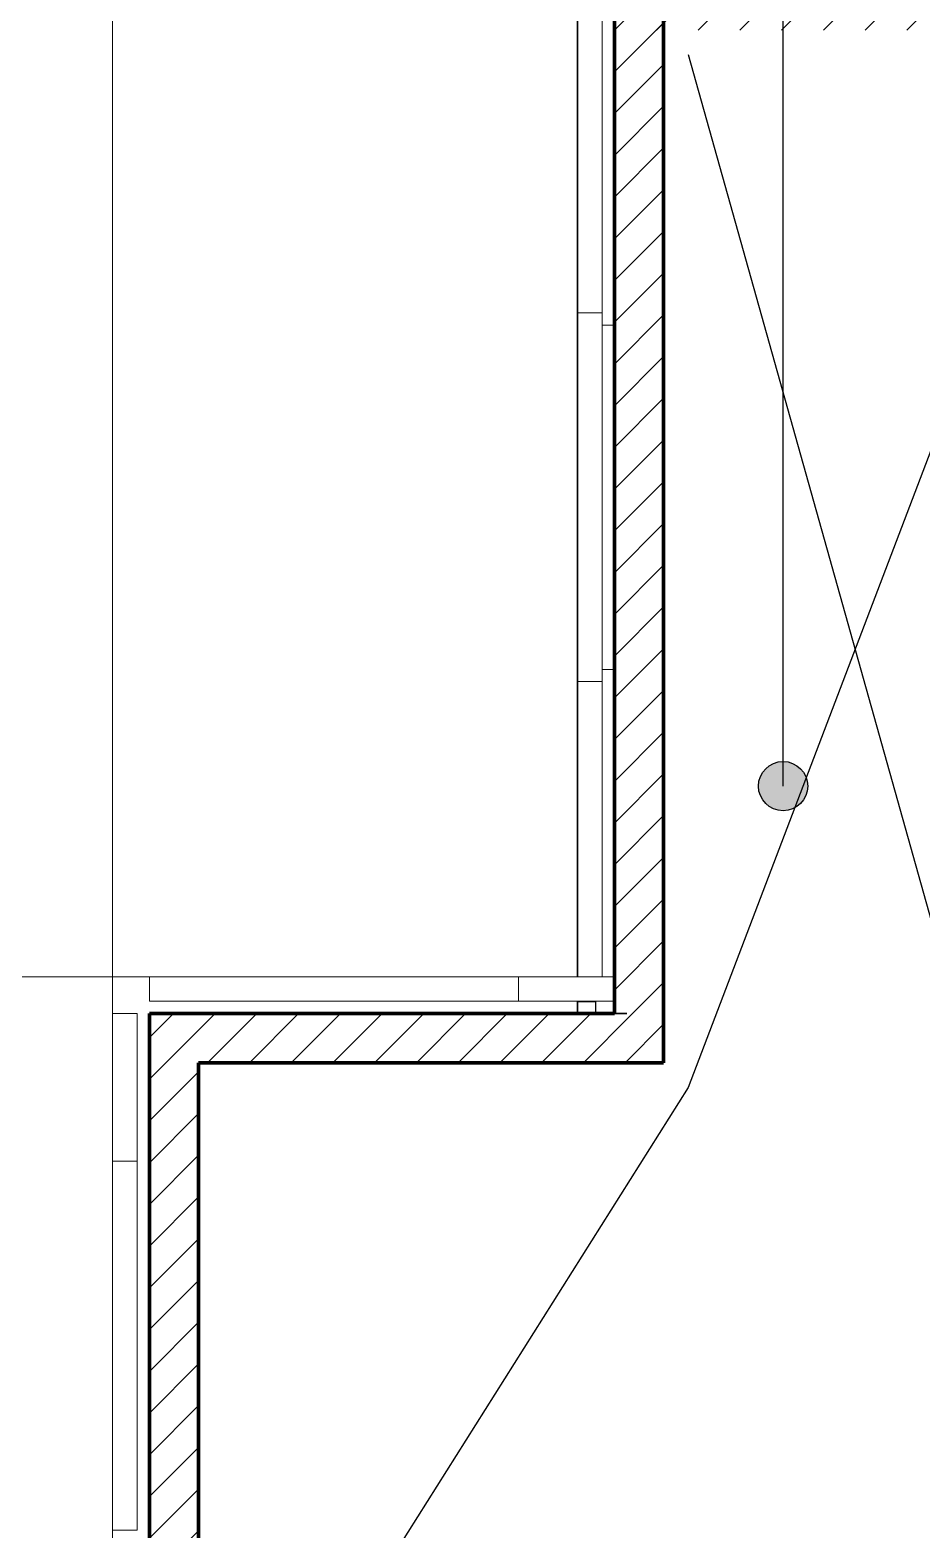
# Model space of a CAD drawing. Header units: millimetres. Extents: x -712454 to -640739, y -26917 to 7174.
# Drawn here: x -696832 to -693205, y -15623 to -9523 of the extents above; entities that cross this region are included whole.
import ezdxf

# ---------------------------------------------------------------- set-up
doc = ezdxf.new("R2010")
doc.units = ezdxf.units.MM
doc.linetypes.add('DPA_Hidden 50', pattern=[3, 2, -1])
for name, color, linetype, lineweight in [('_ _ A-DETL-OPENING', 1, 'Continuous', 25), ('A-DETL', 1, 'Continuous', 70), ('A-GENM', 1, 'Continuous', 9), ('A-GLAZ-CURT', 2, 'Continuous', 9), ('A-GLAZ-CWMG', 2, 'Continuous', 35), ('A-ROOM-IDEN', 3, 'Continuous', 25), ('A-WALL', 5, 'Continuous', 35), ('A-WALL-PATT', 1, 'Continuous', 35)]:
    doc.layers.add(name, color=color, linetype=linetype, lineweight=lineweight)
pattern_1 = [(45, (0, 0), (-84.852814, 84.852814), [])]

# ---------------------------------------------------------------- blocks, each defined once
blk = doc.blocks.new('System Panel - Facade_Solid Panel 100mm-18424330-4213-01 ENLARGED ENTRANCE 3 GROUND LEVEL - REFLECTED CEILING PLAN')
at = {"layer": 'A-GLAZ-CURT'}
for p, q in [((-600, 50), (-600, 150)), ((-600, 150), (600, 150)), ((600, 150), (600, 50)), ((600, 50), (-600, 50))]:
    blk.add_line(p, q, dxfattribs=at)
blk = doc.blocks.new('System Panel - Facade_Solid Panel 100mm-6828144-4213-01 ENLARGED ENTRANCE 3 GROUND LEVEL - REFLECTED CEILING PLAN')
at = {"layer": 'A-GLAZ-CURT'}
for p, q in [((-750, 50), (-750, 150)), ((-750, 150), (750, 150)), ((750, 150), (750, 50)), ((750, 50), (-750, 50))]:
    blk.add_line(p, q, dxfattribs=at)
blk = doc.blocks.new('DPA_CP_Entrance Louver Grill Vertical Z - Louver Grill Vertical Z-18399546-4213-01 ENLARGED ENTRANCE 3 GROUND LEVEL - REFLECTED CEILING PLAN')
at = {"layer": 'A-GLAZ-CURT'}
for p, q in [((-700, 0), (-700, -50)), ((-700, -50), (-700, 0)), ((-700, -50), (-650, -50)), ((-650, -50), (-700, -50)), ((-700, -50), (-700, -100)), ((-700, -100), (-700, -50)), ((700, -50), (-700, -50)), ((-700, -50), (700, -50)), ((-700, -50), (-700, -100)), ((-700, -100), (-700, -50)), ((700, -50), (-700, -50)), ((-700, -50), (700, -50)), ((650, -50), (700, -50)), ((700, -50), (650, -50)), ((700, -50), (700, -100)), ((700, -100), (700, -50)), ((700, -50), (700, -100)), ((700, -100), (700, -50)), ((650, -125), (650, -200)), ((650, -200), (650, -125)), ((-652, -200), (-650, -200)), ((-650, -200), (-652, -200)), ((650, -200), (652, -200)), ((652, -200), (650, -200))]:
    blk.add_line(p, q, dxfattribs=at)
blk = doc.blocks.new('DPA_CP_Entrance Louver Grill Vertical Z - Louver Grill Vertical Z-V88-4213-01 ENLARGED ENTRANCE 3 GROUND LEVEL - REFLECTED CEILING PLAN')
at = {"layer": 'A-GLAZ-CURT'}
for p, q in [((-700, -50), (-650, -50)), ((-650, -50), (-700, -50)), ((-700, -50), (-700, -100)), ((-700, -100), (-700, -50)), ((700, -50), (-700, -50)), ((-700, -50), (700, -50)), ((-700, -50), (-700, -100)), ((-700, -100), (-700, -50)), ((700, -50), (-700, -50)), ((-700, -50), (700, -50)), ((650, -50), (700, -50)), ((700, -50), (650, -50)), ((700, -50), (700, -100)), ((700, -100), (700, -50)), ((700, -50), (700, -100)), ((700, -100), (700, -50)), ((-652, -200), (-650, -200)), ((-650, -200), (-652, -200)), ((650, -200), (652, -200)), ((652, -200), (650, -200))]:
    blk.add_line(p, q, dxfattribs=at)
blk = doc.blocks.new('GM_Louver Grill Vertical Z - Z Profile-17623928-4213-01 ENLARGED ENTRANCE 3 GROUND LEVEL - REFLECTED CEILING PLAN')
at = {"layer": 'A-GENM'}
for p, q in [((40, -75), (50, -75)), ((50, -75), (40, -75))]:
    blk.add_line(p, q, dxfattribs=at)
blk = doc.blocks.new('DPA_CP_Entrance Louver Grill Vertical Z - Louver Grill Vertical Z-18399611-4213-01 ENLARGED ENTRANCE 3 GROUND LEVEL - REFLECTED CEILING PLAN')
at = {"layer": 'A-GLAZ-CURT'}
for p, q in [((-700, 0), (-700, -50)), ((-700, -50), (-700, 0)), ((-700, -50), (-700, -100)), ((-700, -100), (-700, -50)), ((-700, -50), (-700, -100)), ((-700, -100), (-700, -50)), ((700, -50), (700, -100)), ((700, -100), (700, -50)), ((700, -50), (700, -100)), ((700, -100), (700, -50)), ((-652, -200), (-650, -200)), ((-650, -200), (-652, -200)), ((650, -200), (652, -200)), ((652, -200), (650, -200))]:
    blk.add_line(p, q, dxfattribs=at)
blk = doc.blocks.new('DPA_CP_Entrance Louver Grill Vertical Z - Louver Grill Vertical Z-V89-4213-01 ENLARGED ENTRANCE 3 GROUND LEVEL - REFLECTED CEILING PLAN')
at = {"layer": 'A-GLAZ-CURT'}
for p, q in [((-700, -50), (-700, -100)), ((-700, -100), (-700, -50)), ((-700, -50), (-700, -100)), ((-700, -100), (-700, -50)), ((700, -50), (700, -100)), ((700, -100), (700, -50)), ((700, -50), (700, -100)), ((700, -100), (700, -50)), ((-652, -200), (-650, -200)), ((-650, -200), (-652, -200)), ((650, -200), (652, -200)), ((652, -200), (650, -200))]:
    blk.add_line(p, q, dxfattribs=at)
blk = doc.blocks.new('GM_Louver Grill Vertical Z - Z Profile-18333959-4213-01 ENLARGED ENTRANCE 3 GROUND LEVEL - REFLECTED CEILING PLAN')
at = {"layer": 'A-GENM'}
for p, q in [((40, -75), (50, -75)), ((50, -75), (40, -75))]:
    blk.add_line(p, q, dxfattribs=at)
blk = doc.blocks.new('Rectangular Mullion - 50x200-17623923-4213-01 ENLARGED ENTRANCE 3 GROUND LEVEL - REFLECTED CEILING PLAN')
at = {"layer": 'A-GLAZ-CWMG'}
for p, q in [((-694605.7, -12123), (-694605.7, -10723)), ((-694605.7, -10723), (-694605.7, -12123))]:
    blk.add_line(p, q, dxfattribs=at)
blk = doc.blocks.new('Rectangular Mullion - 50x200-17623924-4213-01 ENLARGED ENTRANCE 3 GROUND LEVEL - REFLECTED CEILING PLAN')
at = {"layer": 'A-GLAZ-CWMG'}
for p, q in [((-694605.7, -10723), (-694605.7, -9323)), ((-694605.7, -9323), (-694605.7, -10723)), ((-694505.7, -9323), (-694405.7, -9323)), ((-694405.7, -9323), (-694505.7, -9323))]:
    blk.add_line(p, q, dxfattribs=at)
blk = doc.blocks.new('DPA_CP_Entrance Louver Grill Vertical Z - Louver Grill Vertical Z-V90-4213-01 ENLARGED ENTRANCE 3 GROUND LEVEL - REFLECTED CEILING PLAN')
at = {"layer": 'A-GLAZ-CURT'}
for p, q in [((700, -50), (700, 0)), ((700, 0), (700, -50)), ((-700, -50), (-650, -50)), ((-650, -50), (-700, -50)), ((-700, -50), (-700, -100)), ((-700, -100), (-700, -50)), ((700, -50), (-700, -50)), ((-700, -50), (700, -50)), ((-700, -50), (-700, -100)), ((-700, -100), (-700, -50)), ((700, -50), (-700, -50)), ((-700, -50), (700, -50)), ((650, -50), (700, -50)), ((700, -50), (650, -50)), ((700, -50), (700, -125)), ((700, -125), (700, -50)), ((700, -50), (700, -125)), ((700, -125), (700, -50)), ((-650, -200), (-650, -125)), ((-650, -125), (-650, -200)), ((650, -125), (650, -200)), ((700, -125), (650, -125)), ((650, -125), (700, -125)), ((650, -200), (650, -125)), ((650, -125), (700, -125)), ((650, -125), (700, -125)), ((650, -125), (700, -125)), ((650, -125), (700, -125)), ((652, -200), (652, -127)), ((652, -127), (700, -127)), ((700, -127), (652, -127)), ((652, -127), (652, -200)), ((700, -127), (700, -125)), ((700, -125), (700, -127)), ((-652, -200), (-650, -200)), ((-650, -200), (-652, -200)), ((650, -200), (652, -200)), ((652, -200), (650, -200))]:
    blk.add_line(p, q, dxfattribs=at)
blk = doc.blocks.new('DPA_CP_Entrance Louver Grill Vertical Z - Louver Grill Vertical Z-V91-4213-01 ENLARGED ENTRANCE 3 GROUND LEVEL - REFLECTED CEILING PLAN')
at = {"layer": 'A-GLAZ-CURT'}
for p, q in [((700, -50), (700, 0)), ((700, 0), (700, -50)), ((-700, -50), (-700, -100)), ((-700, -100), (-700, -50)), ((-700, -50), (-700, -100)), ((-700, -100), (-700, -50)), ((700, -50), (700, -125)), ((700, -125), (700, -50)), ((700, -50), (700, -125)), ((700, -125), (700, -50)), ((700, -127), (700, -125)), ((700, -125), (700, -127)), ((-652, -200), (-650, -200)), ((-650, -200), (-652, -200)), ((650, -200), (652, -200)), ((652, -200), (650, -200))]:
    blk.add_line(p, q, dxfattribs=at)
blk = doc.blocks.new('Rectangular Mullion - 50x200-17623926-4213-01 ENLARGED ENTRANCE 3 GROUND LEVEL - REFLECTED CEILING PLAN')
at = {"layer": 'A-GLAZ-CWMG'}
for p, q in [((-694605.7, -13373), (-694605.7, -12123)), ((-694605.7, -12123), (-694605.7, -13373)), ((-694605.7, -13523), (-694605.7, -13473)), ((-694605.7, -13473), (-694605.7, -13523)), ((-694605.7, -13523), (-694405.7, -13523)), ((-694405.7, -13523), (-694605.7, -13523))]:
    blk.add_line(p, q, dxfattribs=at)
blk = doc.blocks.new('System Panel - Facade_Solid Panel 100mm-17624124-4213-01 ENLARGED ENTRANCE 3 GROUND LEVEL - REFLECTED CEILING PLAN')
at = {"layer": 'A-GLAZ-CURT'}
for p, q in [((-300, 50), (-300, 150)), ((-300, 150), (300, 150)), ((300, 150), (300, 50)), ((300, 50), (-300, 50))]:
    blk.add_line(p, q, dxfattribs=at)
blk = doc.blocks.new('System Panel - Facade_Solid Panel 100mm-V92-4213-01 ENLARGED ENTRANCE 3 GROUND LEVEL - REFLECTED CEILING PLAN')
at = {"layer": 'A-GLAZ-CURT'}
for p, q in [((-750, 150), (750, 150)), ((750, 150), (-750, 150)), ((-750, 50), (-750, 150)), ((-750, 150), (-750, 50)), ((750, 150), (750, 50)), ((750, 150), (750, 50)), ((-750, 50), (750, 50)), ((750, 50), (-750, 50))]:
    blk.add_line(p, q, dxfattribs=at)
blk = doc.blocks.new('System Panel - Facade_Solid Panel 100mm-18334291-4213-01 ENLARGED ENTRANCE 3 GROUND LEVEL - REFLECTED CEILING PLAN')
at = {"layer": 'A-GLAZ-CURT'}
for p, q in [((-300, 150), (300, 150)), ((300, 150), (-300, 150)), ((-300, 50), (-300, 150)), ((-300, 150), (-300, 50)), ((300, 150), (300, 50)), ((300, 150), (300, 50)), ((-300, 50), (300, 50)), ((300, 50), (-300, 50))]:
    blk.add_line(p, q, dxfattribs=at)
blk = doc.blocks.new('System Panel - Facade_Solid Panel 100mm-18334292-4213-01 ENLARGED ENTRANCE 3 GROUND LEVEL - REFLECTED CEILING PLAN')
at = {"layer": 'A-GLAZ-CURT'}
for p, q in [((-195.1, 150), (45.1, 150)), ((195.1, 150), (-195.1, 150)), ((-195.1, 50), (-195.1, 150)), ((-195.1, 150), (-195.1, 50)), ((195.1, 150), (195.1, 50)), ((-195.1, 50), (195.1, 50)), ((45.1, 50), (-195.1, 50))]:
    blk.add_line(p, q, dxfattribs=at)
blk = doc.blocks.new('System Panel - Facade_Solid Panel 100mm-17624125-4213-01 ENLARGED ENTRANCE 3 GROUND LEVEL - REFLECTED CEILING PLAN')
at = {"layer": 'A-GLAZ-CURT'}
for p, q in [((-195.1, 50), (-195.1, 150)), ((-195.1, 150), (195.1, 150)), ((195.1, 150), (195.1, 50)), ((195.1, 50), (-195.1, 50))]:
    blk.add_line(p, q, dxfattribs=at)

msp = doc.modelspace()

# ---------------------------------------------------------------- hatches: boundary and pattern name
at = {"layer": 'A-ROOM-IDEN'}
h = msp.add_hatch(color=256, dxfattribs=at)
edge = h.paths.add_edge_path()
edge.add_arc((-693770.1, -12597.7), 100, 0, 360)
at = {"layer": 'A-WALL-PATT', "lineweight": 9}
h = msp.add_hatch(dxfattribs=at)
h.set_pattern_fill('FP_2', color=256, style=0, pattern_type=2)
h.set_pattern_definition(pattern_1)
h.paths.add_polyline_path([(-694455.7, -13523), (-694255.7, -13523), (-694255.7, -9323), (-694455.7, -9323), (-694455.7, -13462.8)])
h = msp.add_hatch(dxfattribs=at)
h.set_pattern_fill('FP_2', color=256, style=0, pattern_type=2)
h.set_pattern_definition(pattern_1)
h.paths.add_polyline_path([(-682714.5, -9523), (-682232.4, -9523), (-682232.4, -9323), (-694405.7, -9323), (-694405.7, -9523), (-683241.8, -9523)])
h = msp.add_hatch(dxfattribs=at)
h.set_pattern_fill('FP_2', color=256, style=0, pattern_type=2)
h.set_pattern_definition(pattern_1)
h.paths.add_polyline_path([(-694255.7, -13723), (-694255.7, -13523), (-696345.9, -13523), (-696345.9, -13723), (-694316.5, -13723)])
h = msp.add_hatch(dxfattribs=at)
h.set_pattern_fill('FP_2', color=256, style=0, pattern_type=2)
h.set_pattern_definition(pattern_1)
h.paths.add_polyline_path([(-696145.9, -16923), (-696145.9, -13723), (-696345.9, -13723), (-696345.9, -16923)])

# ---------------------------------------------------------------- linework, layer by layer
at = {"layer": '_ _ A-DETL-OPENING'}
for p, q in [((-692557.4, -9623), (-694155.7, -13823)), ((-694155.7, -9623), (-692137.4, -16823)), ((-694155.7, -13823), (-696045.9, -16823))]:
    msp.add_line(p, q, dxfattribs=at)
at = {"layer": 'A-DETL', "color": 8, "linetype": 'DPA_Hidden 50', "lineweight": 9}
for p, q in [((-696495.7, -6373), (-696495.7, -22073)), ((-694605.7, -13373), (-697417.4, -13373))]:
    msp.add_line(p, q, dxfattribs=at)
at = {"layer": 'A-ROOM-IDEN'}
msp.add_line((-693770.1, -12597.7), (-693770.2, -1993.9), dxfattribs=at)
msp.add_circle((-693770.1, -12597.7), 100, dxfattribs=at)
at = {"layer": 'A-WALL', "color": 7, "lineweight": 70}
for p, q in [((-694455.7, -13523), (-694455.7, -9323)), ((-694255.7, -9323), (-694255.7, -13523)), ((-696345.9, -13523), (-694455.7, -13523)), ((-696345.9, -13723), (-696345.9, -13523)), ((-694255.7, -13523), (-694255.7, -13723)), ((-696345.9, -16923), (-696345.9, -13723)), ((-694255.7, -13723), (-696145.9, -13723)), ((-696145.9, -13723), (-696145.9, -16923))]:
    msp.add_line(p, q, dxfattribs=at)

# ---------------------------------------------------------------- block references
at = {"layer": 'A-GENM', "rotation": 270}
for name, p in [('GM_Louver Grill Vertical Z - Z Profile-17623928-4213-01 ENLARGED ENTRANCE 3 GROUND LEVEL - REFLECTED CEILING PLAN', (-694530.7, -9520)), ('GM_Louver Grill Vertical Z - Z Profile-18333959-4213-01 ENLARGED ENTRANCE 3 GROUND LEVEL - REFLECTED CEILING PLAN', (-694530.7, -9520)), ('GM_Louver Grill Vertical Z - Z Profile-17623928-4213-01 ENLARGED ENTRANCE 3 GROUND LEVEL - REFLECTED CEILING PLAN', (-694530.7, -9593.6)), ('GM_Louver Grill Vertical Z - Z Profile-18333959-4213-01 ENLARGED ENTRANCE 3 GROUND LEVEL - REFLECTED CEILING PLAN', (-694530.7, -9593.6)), ('GM_Louver Grill Vertical Z - Z Profile-17623928-4213-01 ENLARGED ENTRANCE 3 GROUND LEVEL - REFLECTED CEILING PLAN', (-694530.7, -9667.1)), ('GM_Louver Grill Vertical Z - Z Profile-18333959-4213-01 ENLARGED ENTRANCE 3 GROUND LEVEL - REFLECTED CEILING PLAN', (-694530.7, -9667.1)), ('GM_Louver Grill Vertical Z - Z Profile-17623928-4213-01 ENLARGED ENTRANCE 3 GROUND LEVEL - REFLECTED CEILING PLAN', (-694530.7, -9740.6)), ('GM_Louver Grill Vertical Z - Z Profile-18333959-4213-01 ENLARGED ENTRANCE 3 GROUND LEVEL - REFLECTED CEILING PLAN', (-694530.7, -9740.6)), ('GM_Louver Grill Vertical Z - Z Profile-17623928-4213-01 ENLARGED ENTRANCE 3 GROUND LEVEL - REFLECTED CEILING PLAN', (-694530.7, -9814.2)), ('GM_Louver Grill Vertical Z - Z Profile-18333959-4213-01 ENLARGED ENTRANCE 3 GROUND LEVEL - REFLECTED CEILING PLAN', (-694530.7, -9814.2)), ('GM_Louver Grill Vertical Z - Z Profile-17623928-4213-01 ENLARGED ENTRANCE 3 GROUND LEVEL - REFLECTED CEILING PLAN', (-694530.7, -9887.7)), ('GM_Louver Grill Vertical Z - Z Profile-18333959-4213-01 ENLARGED ENTRANCE 3 GROUND LEVEL - REFLECTED CEILING PLAN', (-694530.7, -9887.7)), ('GM_Louver Grill Vertical Z - Z Profile-17623928-4213-01 ENLARGED ENTRANCE 3 GROUND LEVEL - REFLECTED CEILING PLAN', (-694530.7, -9961.2)), ('GM_Louver Grill Vertical Z - Z Profile-18333959-4213-01 ENLARGED ENTRANCE 3 GROUND LEVEL - REFLECTED CEILING PLAN', (-694530.7, -9961.2)), ('GM_Louver Grill Vertical Z - Z Profile-17623928-4213-01 ENLARGED ENTRANCE 3 GROUND LEVEL - REFLECTED CEILING PLAN', (-694530.7, -10034.7)), ('GM_Louver Grill Vertical Z - Z Profile-18333959-4213-01 ENLARGED ENTRANCE 3 GROUND LEVEL - REFLECTED CEILING PLAN', (-694530.7, -10034.7)), ('GM_Louver Grill Vertical Z - Z Profile-17623928-4213-01 ENLARGED ENTRANCE 3 GROUND LEVEL - REFLECTED CEILING PLAN', (-694530.7, -10108.3)), ('GM_Louver Grill Vertical Z - Z Profile-18333959-4213-01 ENLARGED ENTRANCE 3 GROUND LEVEL - REFLECTED CEILING PLAN', (-694530.7, -10108.3)), ('GM_Louver Grill Vertical Z - Z Profile-17623928-4213-01 ENLARGED ENTRANCE 3 GROUND LEVEL - REFLECTED CEILING PLAN', (-694530.7, -10181.8)), ('GM_Louver Grill Vertical Z - Z Profile-18333959-4213-01 ENLARGED ENTRANCE 3 GROUND LEVEL - REFLECTED CEILING PLAN', (-694530.7, -10181.8)), ('GM_Louver Grill Vertical Z - Z Profile-17623928-4213-01 ENLARGED ENTRANCE 3 GROUND LEVEL - REFLECTED CEILING PLAN', (-694530.7, -10255.3)), ('GM_Louver Grill Vertical Z - Z Profile-18333959-4213-01 ENLARGED ENTRANCE 3 GROUND LEVEL - REFLECTED CEILING PLAN', (-694530.7, -10255.3)), ('GM_Louver Grill Vertical Z - Z Profile-17623928-4213-01 ENLARGED ENTRANCE 3 GROUND LEVEL - REFLECTED CEILING PLAN', (-694530.7, -10328.9)), ('GM_Louver Grill Vertical Z - Z Profile-18333959-4213-01 ENLARGED ENTRANCE 3 GROUND LEVEL - REFLECTED CEILING PLAN', (-694530.7, -10328.9)), ('GM_Louver Grill Vertical Z - Z Profile-17623928-4213-01 ENLARGED ENTRANCE 3 GROUND LEVEL - REFLECTED CEILING PLAN', (-694530.7, -10402.4)), ('GM_Louver Grill Vertical Z - Z Profile-18333959-4213-01 ENLARGED ENTRANCE 3 GROUND LEVEL - REFLECTED CEILING PLAN', (-694530.7, -10402.4)), ('GM_Louver Grill Vertical Z - Z Profile-17623928-4213-01 ENLARGED ENTRANCE 3 GROUND LEVEL - REFLECTED CEILING PLAN', (-694530.7, -10475.9)), ('GM_Louver Grill Vertical Z - Z Profile-18333959-4213-01 ENLARGED ENTRANCE 3 GROUND LEVEL - REFLECTED CEILING PLAN', (-694530.7, -10475.9)), ('GM_Louver Grill Vertical Z - Z Profile-17623928-4213-01 ENLARGED ENTRANCE 3 GROUND LEVEL - REFLECTED CEILING PLAN', (-694530.7, -10549.5)), ('GM_Louver Grill Vertical Z - Z Profile-18333959-4213-01 ENLARGED ENTRANCE 3 GROUND LEVEL - REFLECTED CEILING PLAN', (-694530.7, -10549.5)), ('GM_Louver Grill Vertical Z - Z Profile-17623928-4213-01 ENLARGED ENTRANCE 3 GROUND LEVEL - REFLECTED CEILING PLAN', (-694530.7, -10623)), ('GM_Louver Grill Vertical Z - Z Profile-18333959-4213-01 ENLARGED ENTRANCE 3 GROUND LEVEL - REFLECTED CEILING PLAN', (-694530.7, -10623)), ('GM_Louver Grill Vertical Z - Z Profile-17623928-4213-01 ENLARGED ENTRANCE 3 GROUND LEVEL - REFLECTED CEILING PLAN', (-694530.7, -10773)), ('GM_Louver Grill Vertical Z - Z Profile-18333959-4213-01 ENLARGED ENTRANCE 3 GROUND LEVEL - REFLECTED CEILING PLAN', (-694530.7, -10773)), ('GM_Louver Grill Vertical Z - Z Profile-17623928-4213-01 ENLARGED ENTRANCE 3 GROUND LEVEL - REFLECTED CEILING PLAN', (-694530.7, -10846.5)), ('GM_Louver Grill Vertical Z - Z Profile-18333959-4213-01 ENLARGED ENTRANCE 3 GROUND LEVEL - REFLECTED CEILING PLAN', (-694530.7, -10846.5)), ('GM_Louver Grill Vertical Z - Z Profile-17623928-4213-01 ENLARGED ENTRANCE 3 GROUND LEVEL - REFLECTED CEILING PLAN', (-694530.7, -10920)), ('GM_Louver Grill Vertical Z - Z Profile-18333959-4213-01 ENLARGED ENTRANCE 3 GROUND LEVEL - REFLECTED CEILING PLAN', (-694530.7, -10920)), ('GM_Louver Grill Vertical Z - Z Profile-17623928-4213-01 ENLARGED ENTRANCE 3 GROUND LEVEL - REFLECTED CEILING PLAN', (-694530.7, -10993.6)), ('GM_Louver Grill Vertical Z - Z Profile-18333959-4213-01 ENLARGED ENTRANCE 3 GROUND LEVEL - REFLECTED CEILING PLAN', (-694530.7, -10993.6)), ('GM_Louver Grill Vertical Z - Z Profile-17623928-4213-01 ENLARGED ENTRANCE 3 GROUND LEVEL - REFLECTED CEILING PLAN', (-694530.7, -11067.1)), ('GM_Louver Grill Vertical Z - Z Profile-18333959-4213-01 ENLARGED ENTRANCE 3 GROUND LEVEL - REFLECTED CEILING PLAN', (-694530.7, -11067.1)), ('GM_Louver Grill Vertical Z - Z Profile-17623928-4213-01 ENLARGED ENTRANCE 3 GROUND LEVEL - REFLECTED CEILING PLAN', (-694530.7, -11140.6)), ('GM_Louver Grill Vertical Z - Z Profile-18333959-4213-01 ENLARGED ENTRANCE 3 GROUND LEVEL - REFLECTED CEILING PLAN', (-694530.7, -11140.6)), ('GM_Louver Grill Vertical Z - Z Profile-17623928-4213-01 ENLARGED ENTRANCE 3 GROUND LEVEL - REFLECTED CEILING PLAN', (-694530.7, -11214.2)), ('GM_Louver Grill Vertical Z - Z Profile-18333959-4213-01 ENLARGED ENTRANCE 3 GROUND LEVEL - REFLECTED CEILING PLAN', (-694530.7, -11214.2)), ('GM_Louver Grill Vertical Z - Z Profile-17623928-4213-01 ENLARGED ENTRANCE 3 GROUND LEVEL - REFLECTED CEILING PLAN', (-694530.7, -11287.7)), ('GM_Louver Grill Vertical Z - Z Profile-18333959-4213-01 ENLARGED ENTRANCE 3 GROUND LEVEL - REFLECTED CEILING PLAN', (-694530.7, -11287.7)), ('GM_Louver Grill Vertical Z - Z Profile-17623928-4213-01 ENLARGED ENTRANCE 3 GROUND LEVEL - REFLECTED CEILING PLAN', (-694530.7, -11361.2)), ('GM_Louver Grill Vertical Z - Z Profile-18333959-4213-01 ENLARGED ENTRANCE 3 GROUND LEVEL - REFLECTED CEILING PLAN', (-694530.7, -11361.2)), ('GM_Louver Grill Vertical Z - Z Profile-17623928-4213-01 ENLARGED ENTRANCE 3 GROUND LEVEL - REFLECTED CEILING PLAN', (-694530.7, -11434.7)), ('GM_Louver Grill Vertical Z - Z Profile-18333959-4213-01 ENLARGED ENTRANCE 3 GROUND LEVEL - REFLECTED CEILING PLAN', (-694530.7, -11434.7)), ('GM_Louver Grill Vertical Z - Z Profile-17623928-4213-01 ENLARGED ENTRANCE 3 GROUND LEVEL - REFLECTED CEILING PLAN', (-694530.7, -11508.3)), ('GM_Louver Grill Vertical Z - Z Profile-18333959-4213-01 ENLARGED ENTRANCE 3 GROUND LEVEL - REFLECTED CEILING PLAN', (-694530.7, -11508.3)), ('GM_Louver Grill Vertical Z - Z Profile-17623928-4213-01 ENLARGED ENTRANCE 3 GROUND LEVEL - REFLECTED CEILING PLAN', (-694530.7, -11581.8)), ('GM_Louver Grill Vertical Z - Z Profile-18333959-4213-01 ENLARGED ENTRANCE 3 GROUND LEVEL - REFLECTED CEILING PLAN', (-694530.7, -11581.8)), ('GM_Louver Grill Vertical Z - Z Profile-17623928-4213-01 ENLARGED ENTRANCE 3 GROUND LEVEL - REFLECTED CEILING PLAN', (-694530.7, -11655.3)), ('GM_Louver Grill Vertical Z - Z Profile-18333959-4213-01 ENLARGED ENTRANCE 3 GROUND LEVEL - REFLECTED CEILING PLAN', (-694530.7, -11655.3)), ('GM_Louver Grill Vertical Z - Z Profile-17623928-4213-01 ENLARGED ENTRANCE 3 GROUND LEVEL - REFLECTED CEILING PLAN', (-694530.7, -11728.9)), ('GM_Louver Grill Vertical Z - Z Profile-18333959-4213-01 ENLARGED ENTRANCE 3 GROUND LEVEL - REFLECTED CEILING PLAN', (-694530.7, -11728.9)), ('GM_Louver Grill Vertical Z - Z Profile-17623928-4213-01 ENLARGED ENTRANCE 3 GROUND LEVEL - REFLECTED CEILING PLAN', (-694530.7, -11802.4)), ('GM_Louver Grill Vertical Z - Z Profile-18333959-4213-01 ENLARGED ENTRANCE 3 GROUND LEVEL - REFLECTED CEILING PLAN', (-694530.7, -11802.4)), ('GM_Louver Grill Vertical Z - Z Profile-17623928-4213-01 ENLARGED ENTRANCE 3 GROUND LEVEL - REFLECTED CEILING PLAN', (-694530.7, -11875.9)), ('GM_Louver Grill Vertical Z - Z Profile-18333959-4213-01 ENLARGED ENTRANCE 3 GROUND LEVEL - REFLECTED CEILING PLAN', (-694530.7, -11875.9)), ('GM_Louver Grill Vertical Z - Z Profile-17623928-4213-01 ENLARGED ENTRANCE 3 GROUND LEVEL - REFLECTED CEILING PLAN', (-694530.7, -11949.5)), ('GM_Louver Grill Vertical Z - Z Profile-18333959-4213-01 ENLARGED ENTRANCE 3 GROUND LEVEL - REFLECTED CEILING PLAN', (-694530.7, -11949.5)), ('GM_Louver Grill Vertical Z - Z Profile-17623928-4213-01 ENLARGED ENTRANCE 3 GROUND LEVEL - REFLECTED CEILING PLAN', (-694530.7, -12023)), ('GM_Louver Grill Vertical Z - Z Profile-18333959-4213-01 ENLARGED ENTRANCE 3 GROUND LEVEL - REFLECTED CEILING PLAN', (-694530.7, -12023)), ('GM_Louver Grill Vertical Z - Z Profile-17623928-4213-01 ENLARGED ENTRANCE 3 GROUND LEVEL - REFLECTED CEILING PLAN', (-694530.7, -12173)), ('GM_Louver Grill Vertical Z - Z Profile-18333959-4213-01 ENLARGED ENTRANCE 3 GROUND LEVEL - REFLECTED CEILING PLAN', (-694530.7, -12173)), ('GM_Louver Grill Vertical Z - Z Profile-17623928-4213-01 ENLARGED ENTRANCE 3 GROUND LEVEL - REFLECTED CEILING PLAN', (-694530.7, -12246.5)), ('GM_Louver Grill Vertical Z - Z Profile-18333959-4213-01 ENLARGED ENTRANCE 3 GROUND LEVEL - REFLECTED CEILING PLAN', (-694530.7, -12246.5)), ('GM_Louver Grill Vertical Z - Z Profile-17623928-4213-01 ENLARGED ENTRANCE 3 GROUND LEVEL - REFLECTED CEILING PLAN', (-694530.7, -12320)), ('GM_Louver Grill Vertical Z - Z Profile-18333959-4213-01 ENLARGED ENTRANCE 3 GROUND LEVEL - REFLECTED CEILING PLAN', (-694530.7, -12320)), ('GM_Louver Grill Vertical Z - Z Profile-17623928-4213-01 ENLARGED ENTRANCE 3 GROUND LEVEL - REFLECTED CEILING PLAN', (-694530.7, -12393.6)), ('GM_Louver Grill Vertical Z - Z Profile-18333959-4213-01 ENLARGED ENTRANCE 3 GROUND LEVEL - REFLECTED CEILING PLAN', (-694530.7, -12393.6)), ('GM_Louver Grill Vertical Z - Z Profile-17623928-4213-01 ENLARGED ENTRANCE 3 GROUND LEVEL - REFLECTED CEILING PLAN', (-694530.7, -12467.1)), ('GM_Louver Grill Vertical Z - Z Profile-18333959-4213-01 ENLARGED ENTRANCE 3 GROUND LEVEL - REFLECTED CEILING PLAN', (-694530.7, -12467.1)), ('GM_Louver Grill Vertical Z - Z Profile-17623928-4213-01 ENLARGED ENTRANCE 3 GROUND LEVEL - REFLECTED CEILING PLAN', (-694530.7, -12540.6)), ('GM_Louver Grill Vertical Z - Z Profile-18333959-4213-01 ENLARGED ENTRANCE 3 GROUND LEVEL - REFLECTED CEILING PLAN', (-694530.7, -12540.6)), ('GM_Louver Grill Vertical Z - Z Profile-17623928-4213-01 ENLARGED ENTRANCE 3 GROUND LEVEL - REFLECTED CEILING PLAN', (-694530.7, -12614.2)), ('GM_Louver Grill Vertical Z - Z Profile-18333959-4213-01 ENLARGED ENTRANCE 3 GROUND LEVEL - REFLECTED CEILING PLAN', (-694530.7, -12614.2)), ('GM_Louver Grill Vertical Z - Z Profile-17623928-4213-01 ENLARGED ENTRANCE 3 GROUND LEVEL - REFLECTED CEILING PLAN', (-694530.7, -12687.7)), ('GM_Louver Grill Vertical Z - Z Profile-18333959-4213-01 ENLARGED ENTRANCE 3 GROUND LEVEL - REFLECTED CEILING PLAN', (-694530.7, -12687.7)), ('GM_Louver Grill Vertical Z - Z Profile-17623928-4213-01 ENLARGED ENTRANCE 3 GROUND LEVEL - REFLECTED CEILING PLAN', (-694530.7, -12761.2)), ('GM_Louver Grill Vertical Z - Z Profile-18333959-4213-01 ENLARGED ENTRANCE 3 GROUND LEVEL - REFLECTED CEILING PLAN', (-694530.7, -12761.2)), ('GM_Louver Grill Vertical Z - Z Profile-17623928-4213-01 ENLARGED ENTRANCE 3 GROUND LEVEL - REFLECTED CEILING PLAN', (-694530.7, -12834.7)), ('GM_Louver Grill Vertical Z - Z Profile-18333959-4213-01 ENLARGED ENTRANCE 3 GROUND LEVEL - REFLECTED CEILING PLAN', (-694530.7, -12834.7)), ('GM_Louver Grill Vertical Z - Z Profile-17623928-4213-01 ENLARGED ENTRANCE 3 GROUND LEVEL - REFLECTED CEILING PLAN', (-694530.7, -12908.3)), ('GM_Louver Grill Vertical Z - Z Profile-18333959-4213-01 ENLARGED ENTRANCE 3 GROUND LEVEL - REFLECTED CEILING PLAN', (-694530.7, -12908.3)), ('GM_Louver Grill Vertical Z - Z Profile-17623928-4213-01 ENLARGED ENTRANCE 3 GROUND LEVEL - REFLECTED CEILING PLAN', (-694530.7, -12981.8)), ('GM_Louver Grill Vertical Z - Z Profile-18333959-4213-01 ENLARGED ENTRANCE 3 GROUND LEVEL - REFLECTED CEILING PLAN', (-694530.7, -12981.8)), ('GM_Louver Grill Vertical Z - Z Profile-17623928-4213-01 ENLARGED ENTRANCE 3 GROUND LEVEL - REFLECTED CEILING PLAN', (-694530.7, -13055.3)), ('GM_Louver Grill Vertical Z - Z Profile-18333959-4213-01 ENLARGED ENTRANCE 3 GROUND LEVEL - REFLECTED CEILING PLAN', (-694530.7, -13055.3)), ('GM_Louver Grill Vertical Z - Z Profile-17623928-4213-01 ENLARGED ENTRANCE 3 GROUND LEVEL - REFLECTED CEILING PLAN', (-694530.7, -13128.9)), ('GM_Louver Grill Vertical Z - Z Profile-18333959-4213-01 ENLARGED ENTRANCE 3 GROUND LEVEL - REFLECTED CEILING PLAN', (-694530.7, -13128.9)), ('GM_Louver Grill Vertical Z - Z Profile-17623928-4213-01 ENLARGED ENTRANCE 3 GROUND LEVEL - REFLECTED CEILING PLAN', (-694530.7, -13202.4)), ('GM_Louver Grill Vertical Z - Z Profile-18333959-4213-01 ENLARGED ENTRANCE 3 GROUND LEVEL - REFLECTED CEILING PLAN', (-694530.7, -13202.4)), ('GM_Louver Grill Vertical Z - Z Profile-17623928-4213-01 ENLARGED ENTRANCE 3 GROUND LEVEL - REFLECTED CEILING PLAN', (-694530.7, -13275.9)), ('GM_Louver Grill Vertical Z - Z Profile-18333959-4213-01 ENLARGED ENTRANCE 3 GROUND LEVEL - REFLECTED CEILING PLAN', (-694530.7, -13275.9))]:
    msp.add_blockref(name, p, dxfattribs=at)
at = {"layer": 'A-GLAZ-CURT'}
for name, p, rotation in [('System Panel - Facade_Solid Panel 100mm-6828144-4213-01 ENLARGED ENTRANCE 3 GROUND LEVEL - REFLECTED CEILING PLAN', (-694455.7, -9923), 90), ('DPA_CP_Entrance Louver Grill Vertical Z - Louver Grill Vertical Z-18399546-4213-01 ENLARGED ENTRANCE 3 GROUND LEVEL - REFLECTED CEILING PLAN', (-694405.7, -10023), 270), ('DPA_CP_Entrance Louver Grill Vertical Z - Louver Grill Vertical Z-18399611-4213-01 ENLARGED ENTRANCE 3 GROUND LEVEL - REFLECTED CEILING PLAN', (-694405.7, -10023), 270), ('System Panel - Facade_Solid Panel 100mm-6828144-4213-01 ENLARGED ENTRANCE 3 GROUND LEVEL - REFLECTED CEILING PLAN', (-694455.7, -11423), 90), ('DPA_CP_Entrance Louver Grill Vertical Z - Louver Grill Vertical Z-V88-4213-01 ENLARGED ENTRANCE 3 GROUND LEVEL - REFLECTED CEILING PLAN', (-694405.7, -11423), 270), ('DPA_CP_Entrance Louver Grill Vertical Z - Louver Grill Vertical Z-V89-4213-01 ENLARGED ENTRANCE 3 GROUND LEVEL - REFLECTED CEILING PLAN', (-694405.7, -11423), 270), ('DPA_CP_Entrance Louver Grill Vertical Z - Louver Grill Vertical Z-V90-4213-01 ENLARGED ENTRANCE 3 GROUND LEVEL - REFLECTED CEILING PLAN', (-694405.7, -12823), 270), ('DPA_CP_Entrance Louver Grill Vertical Z - Louver Grill Vertical Z-V91-4213-01 ENLARGED ENTRANCE 3 GROUND LEVEL - REFLECTED CEILING PLAN', (-694405.7, -12823), 270), ('System Panel - Facade_Solid Panel 100mm-18424330-4213-01 ENLARGED ENTRANCE 3 GROUND LEVEL - REFLECTED CEILING PLAN', (-694455.7, -12773), 90), ('System Panel - Facade_Solid Panel 100mm-17624124-4213-01 ENLARGED ENTRANCE 3 GROUND LEVEL - REFLECTED CEILING PLAN', (-696345.9, -13823), 90), ('System Panel - Facade_Solid Panel 100mm-18334291-4213-01 ENLARGED ENTRANCE 3 GROUND LEVEL - REFLECTED CEILING PLAN', (-696345.9, -13823), 90), ('System Panel - Facade_Solid Panel 100mm-6828144-4213-01 ENLARGED ENTRANCE 3 GROUND LEVEL - REFLECTED CEILING PLAN', (-696345.9, -14873), 90), ('System Panel - Facade_Solid Panel 100mm-V92-4213-01 ENLARGED ENTRANCE 3 GROUND LEVEL - REFLECTED CEILING PLAN', (-696345.9, -14873), 90)]:
    msp.add_blockref(name, p, dxfattribs=dict(at, rotation=rotation))
for name, p in [('System Panel - Facade_Solid Panel 100mm-V92-4213-01 ENLARGED ENTRANCE 3 GROUND LEVEL - REFLECTED CEILING PLAN', (-695595.9, -13523)), ('System Panel - Facade_Solid Panel 100mm-6828144-4213-01 ENLARGED ENTRANCE 3 GROUND LEVEL - REFLECTED CEILING PLAN', (-695595.9, -13523)), ('System Panel - Facade_Solid Panel 100mm-18334292-4213-01 ENLARGED ENTRANCE 3 GROUND LEVEL - REFLECTED CEILING PLAN', (-694650.8, -13523)), ('System Panel - Facade_Solid Panel 100mm-17624125-4213-01 ENLARGED ENTRANCE 3 GROUND LEVEL - REFLECTED CEILING PLAN', (-694650.8, -13523))]:
    msp.add_blockref(name, p, dxfattribs=at)
at = {"layer": 'A-GLAZ-CWMG'}
for name in ['Rectangular Mullion - 50x200-17623924-4213-01 ENLARGED ENTRANCE 3 GROUND LEVEL - REFLECTED CEILING PLAN', 'Rectangular Mullion - 50x200-17623923-4213-01 ENLARGED ENTRANCE 3 GROUND LEVEL - REFLECTED CEILING PLAN', 'Rectangular Mullion - 50x200-17623926-4213-01 ENLARGED ENTRANCE 3 GROUND LEVEL - REFLECTED CEILING PLAN']:
    msp.add_blockref(name, (0, 0), dxfattribs=at)

doc.saveas('drawing.dxf')
